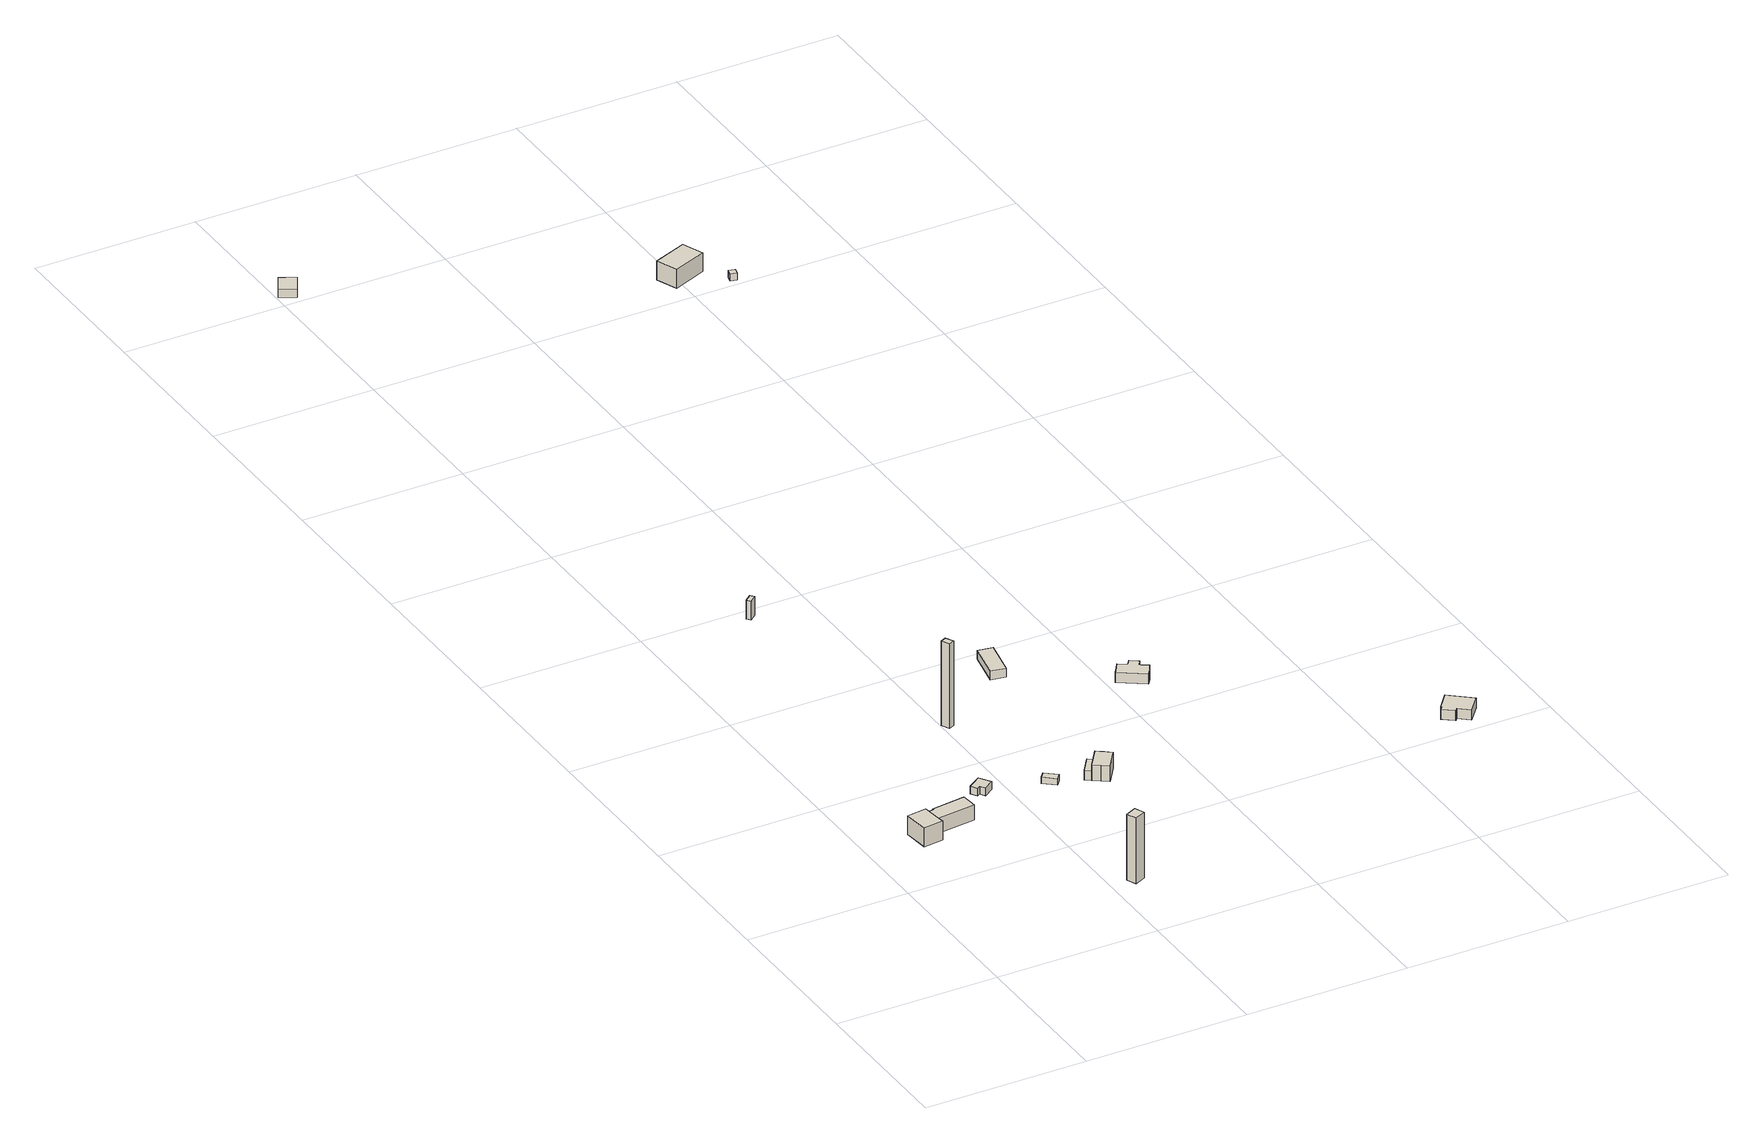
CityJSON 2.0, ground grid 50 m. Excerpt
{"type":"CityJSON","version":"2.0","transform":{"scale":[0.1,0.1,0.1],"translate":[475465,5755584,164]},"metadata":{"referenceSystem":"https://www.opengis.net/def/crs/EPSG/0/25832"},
"CityObjects":{
"building1":{"type":"Building","attributes":{"Gemeindeschluessel":"05766056","function":"31001_1312"},"address":[{"country":"Germany","locality":"Oerlinghausen","thoroughfareNumber":"1030","thoroughfareName":"Brandsmühle"}],"children":["building1-1","building1-2"]},
"building1-1":{"type":"BuildingPart","attributes":{"BezugspunktDach":"2000","measuredHeight":6.18},"parents":["building1"],"geometry":[{"type":"Solid","lod":"1","boundaries":[[[[0,1,2,3,4,5,6,7]],[[8,9,10,11,12,13,14,15]],[[8,15,7,6]],[[9,8,6,5]],[[10,9,5,4]],[[11,10,4,3]],[[12,11,3,2]],[[13,12,2,1]],[[14,13,1,0]],[[15,14,0,7]]]]}]},
"building1-2":{"type":"BuildingPart","attributes":{"BezugspunktDach":"2000","measuredHeight":6},"parents":["building1"],"geometry":[{"type":"Solid","lod":"1","boundaries":[[[[16,17,18,19,20]],[[21,22,10,8,23]],[[21,23,20,19]],[[22,21,19,18]],[[10,22,18,17]],[[8,10,17,16]],[[23,8,16,20]]]]}]},
"building2":{"type":"Building","attributes":{"Gemeindeschluessel":"05766056","BezugspunktDach":"2000","function":"31001_2000","measuredHeight":20.94},"address":[{"country":"Germany","locality":"Oerlinghausen","thoroughfareNumber":"1033a","thoroughfareName":"Brandsmühle"}],"geometry":[{"type":"Solid","lod":"1","boundaries":[[[[24,25,26,27]],[[28,29,30,31]],[[28,31,27,26]],[[29,28,26,25]],[[30,29,25,24]],[[31,30,24,27]]]]}]},
"building3":{"type":"Building","attributes":{"Gemeindeschluessel":"05766056","BezugspunktDach":"2000","function":"31001_2000","measuredHeight":2.44},"address":[{"country":"Germany","locality":"Oerlinghausen","thoroughfareNumber":"1030","thoroughfareName":"Brandsmühle"}],"geometry":[{"type":"Solid","lod":"1","boundaries":[[[[32,33,34,35,36,37]],[[38,39,40,41,42,43]],[[38,43,37,36]],[[39,38,36,35]],[[40,39,35,34]],[[41,40,34,33]],[[42,41,33,32]],[[43,42,32,37]]]]}]},
"building4":{"type":"Building","attributes":{"Gemeindeschluessel":"05766056","BezugspunktDach":"2000","function":"31001_2000","measuredHeight":2.04},"address":[{"country":"Germany","locality":"Oerlinghausen","thoroughfareNumber":"1032","thoroughfareName":"Brandsmühle"}],"geometry":[{"type":"Solid","lod":"1","boundaries":[[[[44,45,46,47]],[[48,49,50,51]],[[48,51,47,46]],[[49,48,46,45]],[[50,49,45,44]],[[51,50,44,47]]]]}]},
"building5":{"type":"Building","attributes":{"Gemeindeschluessel":"05766056","BezugspunktDach":"2000","function":"31001_2000","measuredHeight":27.03},"address":[{"country":"Germany","locality":"Oerlinghausen","thoroughfareNumber":"1030","thoroughfareName":"Brandsmühle"}],"geometry":[{"type":"Solid","lod":"1","boundaries":[[[[52,53,54,55]],[[56,57,58,59]],[[56,59,55,54]],[[57,56,54,53]],[[58,57,53,52]],[[59,58,52,55]]]]}]},
"building6":{"type":"Building","attributes":{"Gemeindeschluessel":"05766056","BezugspunktDach":"2100","function":"31001_1312","measuredHeight":6},"address":[{"country":"Germany","locality":"Oerlinghausen","thoroughfareNumber":"1004","thoroughfareName":"Brandsmühle"}],"geometry":[{"type":"Solid","lod":"1","boundaries":[[[[60,61,62,63]],[[64,65,66,67]],[[64,67,63,62]],[[65,64,62,61]],[[66,65,61,60]],[[67,66,60,63]]]]}]},
"building7":{"type":"Building","attributes":{"Gemeindeschluessel":"05766056","BezugspunktDach":"2000","function":"51009_1610","measuredHeight":3.22},"address":[{"country":"Germany"}],"geometry":[{"type":"Solid","lod":"1","boundaries":[[[[68,69,70,71]],[[72,73,74,75]],[[72,75,71,70]],[[73,72,70,69]],[[74,73,69,68]],[[75,74,68,71]]]]}]},
"building8":{"type":"Building","attributes":{"Gemeindeschluessel":"05766056","BezugspunktDach":"2000","function":"31001_1312","measuredHeight":6.47},"address":[{"country":"Germany","locality":"Oerlinghausen","thoroughfareNumber":"1032","thoroughfareName":"Brandsmühle"}],"geometry":[{"type":"Solid","lod":"1","boundaries":[[[[76,77,78,79,80,81]],[[82,83,72,84,85,86]],[[82,86,81,80]],[[83,82,80,79]],[[72,83,79,78]],[[84,72,78,77]],[[85,84,77,76]],[[86,85,76,81]]]]}]},
"building9":{"type":"Building","attributes":{"Gemeindeschluessel":"05766056","BezugspunktDach":"2000","function":"31001_1312","measuredHeight":2.76},"address":[{"country":"Germany","locality":"Oerlinghausen","thoroughfareNumber":"1031a","thoroughfareName":"Brandsmühle"}],"geometry":[{"type":"Solid","lod":"1","boundaries":[[[[87,88,89,90]],[[91,92,93,94]],[[91,94,90,89]],[[92,91,89,88]],[[93,92,88,87]],[[94,93,87,90]]]]}]},
"building10":{"type":"Building","attributes":{"Gemeindeschluessel":"05766056","BezugspunktDach":"2000","function":"31001_1312","measuredHeight":4.31},"address":[{"country":"Germany","locality":"Oerlinghausen","thoroughfareNumber":"1031","thoroughfareName":"Brandsmühle"}],"geometry":[{"type":"Solid","lod":"1","boundaries":[[[[95,96,97,98,99,100,101,102,103,104]],[[105,106,107,108,109,110,111,112,113,114]],[[105,114,104,103]],[[106,105,103,102]],[[107,106,102,101]],[[108,107,101,100]],[[109,108,100,99]],[[110,109,99,98]],[[111,110,98,97]],[[112,111,97,96]],[[113,112,96,95]],[[114,113,95,104]]]]}]},
"building11":{"type":"Building","attributes":{"Gemeindeschluessel":"05766056","BezugspunktDach":"2000","function":"31001_2000","measuredHeight":3.19},"address":[{"country":"Germany","locality":"Oerlinghausen","thoroughfareNumber":"5","thoroughfareName":"Schopke"}],"geometry":[{"type":"Solid","lod":"1","boundaries":[[[[115,116,117,118]],[[119,120,121,122]],[[119,122,118,117]],[[120,119,117,116]],[[121,120,116,115]],[[122,121,115,118]]]]}]},
"building12":{"type":"Building","attributes":{"Gemeindeschluessel":"05766056","BezugspunktDach":"2000","function":"31001_1312","measuredHeight":3.73},"address":[{"country":"Germany","locality":"Oerlinghausen","thoroughfareNumber":"1072","thoroughfareName":"Brandsmühle"}],"geometry":[{"type":"Solid","lod":"1","boundaries":[[[[123,124,125,126,127,128,129,130,131,132]],[[133,134,135,136,137,138,139,140,141,142]],[[133,142,132,131]],[[134,133,131,130]],[[135,134,130,129]],[[136,135,129,128]],[[137,136,128,127]],[[138,137,127,126]],[[139,138,126,125]],[[140,139,125,124]],[[141,140,124,123]],[[142,141,123,132]]]]}]},
"building13":{"type":"Building","attributes":{"Gemeindeschluessel":"05766056","BezugspunktDach":"2100","function":"31001_3200","measuredHeight":6},"address":[{"country":"Germany","locality":"Oerlinghausen","thoroughfareNumber":"1004","thoroughfareName":"Unter d. Menkhauser Berge"}],"geometry":[{"type":"Solid","lod":"1","boundaries":[[[[143,144,145,146]],[[147,148,149,150]],[[147,150,146,145]],[[148,147,145,144]],[[149,148,144,143]],[[150,149,143,146]]]]}]},
"building14":{"type":"Building","attributes":{"Gemeindeschluessel":"05766056","BezugspunktDach":"2000","function":"31001_2000","measuredHeight":2.32},"address":[{"country":"Germany","locality":"Oerlinghausen","thoroughfareNumber":"1004","thoroughfareName":"Unter d. Menkhauser Berge"}],"geometry":[{"type":"Solid","lod":"1","boundaries":[[[[151,152,153,154]],[[155,156,157,158]],[[155,158,154,153]],[[156,155,153,152]],[[157,156,152,151]],[[158,157,151,154]]]]}]}
},
"vertices":[
[203,519,225],[200,546,225],[96,533,225],[96,529,225],[70,526,225],[73,503,225],[75,481,225],[205,496,225],[75,481,177],[73,503,177],[70,526,177],[96,529,177],[96,533,177],[200,546,177],[203,519,177],[205,496,177],
[75,481,237],[70,526,237],[9,518,237],[18,440,237],[79,447,237],[18,440,177],[9,518,177],[79,447,177],
[457,50,378],[423,34,378],[436,5,378],[470,20,378],[436,5,168],[423,34,168],[457,50,168],[470,20,168],
[296,638,208],[257,612,208],[269,592,208],[278,598,208],[288,583,208],[319,603,208],[288,583,183],[278,598,183],[269,592,183],[257,612,183],[296,638,183],[319,603,183],
[464,578,207],[449,560,207],[484,531,207],[499,549,207],[484,531,187],[449,560,187],[464,578,187],[499,549,187],
[370,956,462],[353,948,462],[365,924,462],[382,932,462],[365,924,192],[353,948,192],[370,956,192],[382,932,192],
[175,1702,256],[155,1686,256],[164,1674,256],[184,1690,256],[164,1674,196],[155,1686,196],[175,1702,196],[184,1690,196],
[593,565,220],[557,515,220],[574,503,220],[610,553,220],[574,503,190],[557,515,190],[593,565,190],[610,553,190],
[637,546,240],[616,561,240],[574,503,240],[595,488,240],[615,473,240],[657,531,240],[615,473,190],[595,488,190],[616,561,190],[637,546,190],[657,531,190],
[598,1189,230],[577,1078,230],[622,1069,230],[643,1181,230],[622,1069,202],[577,1078,202],[598,1189,202],[643,1181,202],
[911,908,243],[886,925,243],[874,906,243],[861,887,243],[937,837,243],[950,856,243],[962,875,243],[937,891,243],[948,908,243],[923,925,243],[948,908,211],[937,891,211],[962,875,211],[950,856,211],[937,837,211],[861,887,211],[874,906,211],[886,925,211],[911,908,211],[923,925,211],
[34,4097,29],[6,4045,29],[51,4020,29],[80,4073,29],[51,4020,1],[6,4045,1],[34,4097,1],[80,4073,1],
[1621,319,245],[1587,347,245],[1547,298,245],[1549,296,245],[1542,287,245],[1574,262,245],[1575,261,245],[1582,270,245],[1614,243,245],[1654,292,245],[1614,243,213],[1582,270,213],[1575,261,213],[1574,262,213],[1542,287,213],[1549,296,213],[1547,298,213],[1587,347,213],[1621,319,213],[1654,292,213],
[815,3233,366],[711,3191,366],[737,3126,366],[841,3168,366],[737,3126,306],[711,3191,306],[815,3233,306],[841,3168,306],
[881,3096,337],[877,3077,337],[896,3072,337],[900,3091,337],[896,3072,314],[877,3077,314],[881,3096,314],[900,3091,314]
]}
